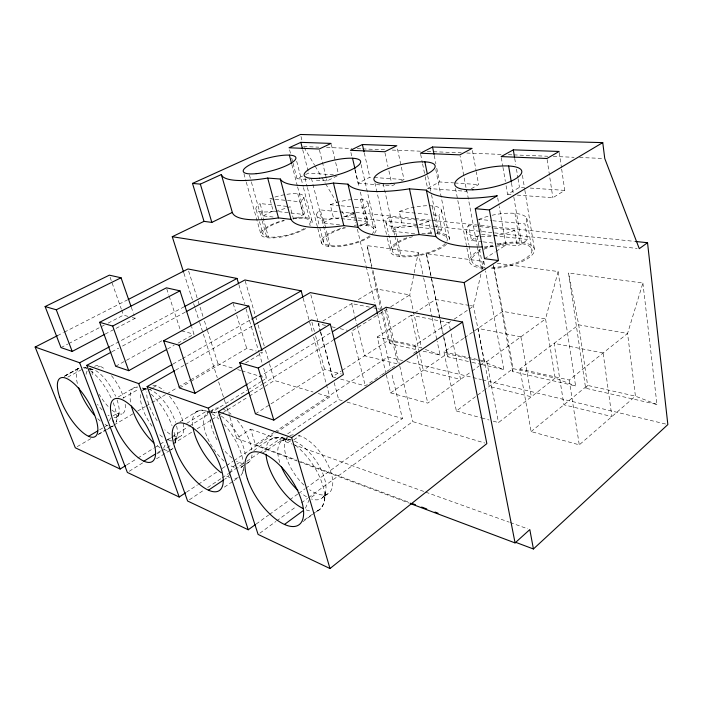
<?xml version="1.0" encoding="UTF-8"?>
<svg xmlns="http://www.w3.org/2000/svg" width="703" height="703" viewBox="0 0 703 703"><rect width="100%" height="100%" fill="white"/><g stroke="black" fill="none" stroke-linecap="round" stroke-linejoin="round"><path stroke-width="0.53" stroke-dasharray="3.52 2.64" d="M497.337 263.291L558.103 271.534L575.59 385.929L512.715 371.597L513.067 368.609L502.715 311.359L493.629 265.875M327.765 493.84L322.563 497.715L324.417 495.325L325.586 492.118C324.786 499.903 323.811 509.13 315.243 512.32M324.443 498.497L325.586 492.118M371.913 268.862L367.133 245.637L418.241 252.562L409.779 294.9L413.302 310.823M243.897 467.091L242.342 473.137L240.997 475.43M480.896 274.24L473.541 306.192L484.367 362.15L503.84 369.576L485.615 271.094M481.871 269.978L483.831 261.463L426.361 253.669L442.811 333.53M174.933 443.496L176.172 438.575L174.766 444.191M558.103 271.534L545.563 318.942L555.142 378.082L575.59 385.929M175.346 441.871L176.998 436.229L174.52 440.025L181.436 435.614M642.902 283.037L656.962 404.471L585.625 388.214L568.525 272.949L642.902 283.037L627.559 333.468L635.433 396.167L579.272 444.858L531.099 431.58L519.992 369.013L578.701 324.812L627.559 333.468L569.193 380.042L519.992 369.013M116.065 422.266L119.009 412.977L117.137 416.686L122.041 413.812M309.382 499.394L304.935 509.376A42.69 20.053 55.4 0 0 310.647 511.081M229.934 473.216L228.247 476.862L224.644 479.288M230.356 472.302L232.886 466.827L236.111 464.674M163.527 448.312L167.05 440.922M109.36 420.71L110.758 417.863M585.625 388.214L587.62 385.402L578.701 324.812L568.525 272.949M531.099 431.58L587.62 385.402L635.433 396.167L656.962 404.471M243.247 465.658L241.322 467.205L244.969 464.771M493.234 421.15L498.497 422.6L555.142 378.082L513.067 368.609L484.912 389.664M463.664 338.328L443.918 351.957L456.388 410.991L484.051 390.306M302.826 521.731L314.847 512.777M315.709 512.135L318.283 510.22M311.491 497.179L316.464 493.541M259.873 533.155L275.778 521.547M276.657 520.897L296.095 506.714M301.394 502.847L307.58 498.33M308.468 497.689L412.714 421.607L484.762 443.013M386.342 374.954L390.648 392.88L427.758 403.109L471.133 371.72M472.021 371.079L479.077 365.973M479.956 365.34L484.367 362.15L481.168 361.43M443.918 351.957L486.757 361.562L545.563 318.942L502.715 311.359L473.532 331.508M256.208 524.007L268.616 515.062M269.504 514.42L288.995 500.36M289.882 499.719L297.861 493.972M298.749 493.33L304.944 488.857M305.831 488.216L402.424 418.549L391.606 373.003M390.648 392.88L447.055 353.741L470.509 359.022M304.364 519.86L314.803 512.628M464.56 337.704L472.636 332.132M288.775 436.387L282.843 440.43L285.708 439.516L289.082 439.533C274.469 433.487 265.013 442.257 253.3 451.045M293.74 439.885L299.786 435.781M224.389 487.117L233.097 481.212M233.967 480.624L238.317 477.662M340.595 379.084L365.314 385.894L380.666 375.543M381.571 374.927L396.026 365.182M413.619 353.319L417.134 350.946M189.415 499.789L203.975 490.017M207.613 487.566L221.269 478.409M222.174 477.794L228.545 473.523M229.459 472.908L243.106 463.743M246.753 461.3L258.581 453.365M259.495 452.75L284.065 436.255M287.703 433.813L338.67 399.603L342.853 400.851M262.474 453.198L283.968 438.734L290.893 440.087M386.088 373.899L377.221 337.001L414.849 345.437L450.632 321.508M454.156 319.153L468.251 309.724M469.138 309.135L473.541 306.192L470.386 305.629M236.92 464.129L239.345 462.512M245.883 464.165L248.616 462.346M186.506 492.179L197.455 484.903M198.369 484.297L216.621 472.17M222.095 468.523L225.742 466.098M226.656 465.491L233.044 461.247M233.958 460.641L275.022 433.356M275.936 432.749L329.777 396.967L313.643 337.08M229.969 417.371L236.639 438.259L250.646 429.155L255.479 444.7L273.722 432.6M274.636 431.994L387.74 356.966L402.643 360.56M320.515 332.264L332.352 376.817L341.324 370.982M342.22 370.393L388.197 340.489L421.519 347.994L413.531 311.886M255.435 413.847L324.628 369.497L341.333 374.005M377.221 337.001L413.803 313.52M414.717 312.932L435.667 299.478L469.332 305.445M484.508 258.686L495.22 251.894M496.107 251.331L505.932 245.11L499.209 206.48M156.497 458.839L169.397 450.728M170.319 450.148L172.165 448.989M387.081 309.074L351.579 331.254L365.314 385.894M390.719 306.807L409.779 294.9L376.052 288.924L354.505 301.921M157.613 452.653L161.259 450.377M129.22 471.282L143.175 462.556M157.129 453.83L160.855 451.502M161.787 450.922L172.015 444.516M172.947 443.936L192.49 431.712M197.139 428.804L211.102 420.078M212.025 419.489L217.614 416M218.545 415.42L221.331 413.672M222.262 413.092L248.317 396.8M249.249 396.22L274.372 380.499L313.046 391.993M216.999 411.853L215.329 412.898L206.577 411.097L185.785 423.927M250.013 391.966L262.131 384.427M263.063 383.847L332.95 340.331M126.672 464.982L136.936 458.611M137.867 458.04L153.72 448.198M154.66 447.626L159.317 444.727M160.258 444.155L164.915 441.256M165.846 440.676L171.444 437.204M172.384 436.633L188.237 426.791M189.177 426.211L208.765 414.067M209.696 413.487L247.008 390.341M247.948 389.77L261.006 381.667M261.938 381.088L266.604 378.196L263.177 366.65M167.49 439.999L172.85 436.677M517.25 195.083L552.857 197.728L564.746 190.39L561.618 168.764M196.032 412.002L200.566 410.148L207.192 411.132M248.475 383.434L331.596 332.247M179.977 421.844L198.088 410.737M322.905 320.981L353.565 302.483M245.681 362.862L262.571 352.73L260.462 352.159M209.652 411.694L207.113 413.215L208.633 412.573M210.496 411.185L213.035 409.664M506.081 185.724L507.54 194.362L519.464 187.332L523.779 187.622M179.634 388.021L190.03 381.896M190.979 381.334L246.727 348.451L256.235 351.017M77.189 446.66L91.372 438.312M97.981 434.419L113.104 425.517M114.053 424.964L132.955 413.83M137.674 411.053L145.24 406.598M146.18 406.044L150.908 403.258M151.857 402.705L166.031 394.357M166.971 393.803L177.367 387.678M178.316 387.125L189.661 380.446M190.601 379.892L218.009 363.759L232.482 368.056M118.218 396.993L134.088 387.678L137.691 387.054M99.641 429.797L104.264 427.09M105.186 426.545L107.032 425.464M145.468 388.618L142.876 390.13L147.024 388.952L142.454 387.968M112.946 415.912L117.26 413.399M149.695 389.567L152.472 387.959M153.395 387.423L156.171 385.815M98.692 434.313L105.951 430.122M106.856 429.595L110.476 427.494M111.39 426.976L113.201 425.921M122.937 398.197L138.421 389.304M175.583 370.182L184.116 365.261M185.065 364.716L253.352 325.384M172.912 364.075L181.462 359.189M182.411 358.644L251.779 319.057M64.342 376.281L79.175 367.889M471.282 188.729L478.62 184.573L476.3 171.804M167.525 349.004L174.151 345.305M177.938 343.196L194.028 334.206L191.691 326.983M64.535 376.246L79.887 367.757L64.535 376.017M115.679 366.237L162.375 340.516M425.201 176.69L427.591 188.422L439.472 181.936L453.611 182.885M97.893 367.124L99.677 366.158M111.9 351.772L118.649 348.126M122.507 346.043L185.144 312.229M67.787 377.116L85.133 367.731L88.244 368.416M110.556 346.21L183.931 306.895M341.763 210.97L345.085 216.577L353.337 212.183L414.348 218.519M394.893 184.344L392.16 185.785L384.699 185.232M401.264 180.987L403.988 179.537L397.248 147.85M105.134 334.101L135.169 318.31L133.755 314.25M60.994 347.607L67.725 344.11M68.683 343.609L104.237 325.129M108.086 323.134L123.456 315.146L128.341 316.464M354.848 169.441L358.064 183.255L369.822 177.235L373.021 177.455M57.532 335.612L63.375 332.624M64.351 332.132L127.612 299.803M316.324 180.153L327.036 180.952L337.73 175.618M293.054 163.245L297.044 178.72L304.759 174.977M305.726 174.511L308.617 173.105L333.336 174.775M89.219 369.312L93.429 369.558L89.281 368.644L91.144 369.066M303.52 146.558L318.863 147.164M326.526 147.472L351.72 148.465M357.194 148.684L361.579 148.86M362.678 148.904L384.585 149.774M392.248 150.073L420.728 151.207M427.301 151.47L461.256 152.815M466.739 153.026L501.793 154.423M508.366 154.678L512.742 154.853M513.84 154.897L547.795 156.242M553.27 156.461L574.087 157.287M579.562 157.507L603.657 158.456M374.093 177.525L403.988 179.537M454.7 182.965L478.62 184.573M530.247 188.061L564.746 190.39M297.044 178.72L309.9 179.678M358.064 183.255L383.636 185.153M427.591 188.422L466.704 191.33L460.087 155.943M507.54 194.362L511.854 194.678M277.509 211.524L273.203 211.041L269.864 198.764L274.179 199.195M275.26 199.301L300.076 201.743L303.362 214.406A24.614 7.127 -14.8 0 1 293.564 219.45L290.198 206.717A24.754 6.889 -14.8 0 1 277.465 210.461M357.106 220.408L333.486 217.772L330.269 204.722L339.953 205.68M341.025 205.786L353.943 207.06M355.024 207.165L364.708 208.114L367.845 221.612A26.275 8.128 -13.8 0 1 359.901 226.199M418.32 227.245L402.309 225.461L399.278 211.524L429.261 214.477M433.54 214.898L438.892 215.434L441.792 229.872A28.287 9.315 -12.5 0 1 437.565 232.904A30.387 10.387 -12.5 0 1 448.725 241.665M481.221 232.183L478.866 219.371L491.722 220.637M492.794 220.742L524.93 223.914L527.478 239.433A30.774 10.73 -10.8 0 1 517.373 245.918L497.109 243.519M415.438 218.624L430.693 220.215M431.783 220.32L634.457 241.366M273.168 217.034L263.502 215.891L260.092 203.562L272.992 204.916M277.298 205.364L288.045 206.497M339.672 224.898L323.6 223L320.304 209.881L354.655 213.484M414.665 233.765L392.274 231.12L389.154 217.104L428.725 221.26L431.501 234.749M482.17 241.753L471.502 240.488L468.664 225.452L493.304 228.044M494.376 228.15L514.728 230.294L517.373 245.918M345.085 216.577L353.802 217.526M358.161 218L432.257 226.085M433.347 226.208L637.103 248.44M278.59 211.647L303.362 214.406M358.179 220.531L367.845 221.612M419.383 227.368L441.792 229.872M481.608 234.319L527.478 239.433M483.242 241.876L496.037 243.387M369.532 307.114L351.693 303.617L354.866 316.394M373.724 307.94L376.878 308.555M377.924 308.766L380.024 309.179M142.226 387.959L146.496 388.873M325.551 325.419L318.266 323.784L320.234 331.21M331.798 326.816L335.964 327.747M340.129 328.688L347.414 330.322M471.572 359.268L480.105 361.184M381.509 312.079L388.197 340.489L390.174 343.679L417.793 349.971M423.101 351.175L440.096 355.05L437.134 341.175M443.707 337.783L448.004 356.852L471.177 362.133M472.231 362.37L480.659 364.295M481.713 364.532L503.84 369.576M86.531 368.012L82.849 367.168A33.647 12.417 59.3 0 1 86.407 368.249M406.905 361.588L471.88 377.274M472.943 377.529L481.458 379.585M482.53 379.84L665.723 424.058M132.243 317.519L135.169 318.31M181.523 330.832L194.028 334.206M332.352 376.817L336.473 377.95M456.388 410.991L480.597 417.67M481.652 417.96L489.016 419.99M237.649 369.593L240.751 370.516M241.788 370.824L266.604 378.196M318.274 393.548L329.777 396.967M347.036 402.09L402.424 418.549M250.646 429.155L291.85 443.98M292.879 444.349L424.735 491.784M425.763 492.153L509.2 522.171M510.229 522.54L527.742 528.841M255.479 444.7L296.508 460.096M300.612 461.634L410.35 502.803M236.639 438.259L297.255 461.045M298.283 461.432L409.243 503.137M425.429 349.479L440.096 355.05M304.083 147.489L314.61 165.231M315.164 166.163L321.262 176.427M321.816 177.367L325.137 182.965M325.691 183.896L336.772 202.569M110.072 277.219L121.285 308.995M121.654 310.014L123.456 315.146M131.285 307.158L133.403 313.239M166.76 288.871L168.817 295.119M169.159 296.165L180.144 329.505M183.931 273.256L193.272 302.501M193.606 303.547L194.942 307.721M195.276 308.766L199.274 321.297M199.608 322.343L217.289 377.687M218.624 381.87L226.63 406.932M226.964 407.977L229.635 416.325M188.624 271.05L197.868 300.216M198.193 301.262L203.149 316.886M204.468 321.051L207.113 329.382M207.438 330.428L218.009 363.759M233.211 303.617L235.408 310.911M236.674 315.085L246.727 348.451M238.897 284.75L244.503 303.652M246.059 308.898L258.818 351.948M259.135 352.994L262.869 365.595M245.206 281.015L257.79 323.951M258.098 325.006L264.24 345.946M265.47 350.138L269.152 362.704M269.46 363.75L274.372 380.499M243.941 173.782L246.006 181.146M246.305 182.191L261.05 234.793M261.402 211.814L268.361 236.911M249.407 174.889L251.156 181.172M251.446 182.218L261.92 219.89M262.219 220.935L266.868 237.684M256.2 209.74L262.834 233.853M311.912 322.088L314.452 331.57M315.585 335.779L324.628 369.497M303.169 298.204L312.51 332.879M310.823 294.724L318.134 322.264M318.415 323.327L320.383 330.744M320.665 331.798L333.046 378.416M334.171 382.652L338.67 399.603M303.819 197.341L310.128 221.208M297.764 193.756L304.153 218.387M289.583 149.827L290.655 153.957M291.719 158.087L292.782 162.208M291.85 164.66L297.334 185.856M297.615 186.919L305.568 217.658M296.701 161.268L303.186 186.559M303.459 187.613L311.833 220.285M304.997 178.105L307.132 186.506M307.404 187.56L317.571 227.491M317.844 228.537L321.587 243.247M300.989 136.496L302.255 141.523M311.455 178.377L328.609 246.445M302.721 149.774L308.081 170.987M323.415 218.888L330.129 245.602M316.543 214.652L319.443 226.313M319.707 227.377L323.406 242.227M355.129 317.466L356.72 323.855M356.983 324.918L364.646 355.806L397.836 363.961L385.27 310.208M319.452 150.082L326.254 177.754M326.508 178.817L327.036 180.952M331.341 144.475L338.196 173.026M353.337 212.183L354.092 215.373M354.347 216.436L355.859 222.825M357.379 229.213L365.982 265.409M366.237 266.472L374.831 302.668M377.616 314.382L390.596 368.767M367.133 245.637L371.887 265.883M372.889 270.145L382.16 309.575M382.406 310.638L390.174 343.679M381.254 311.025L372.133 269.917M350.894 152.446L352.133 157.753M386.307 308.318L399.515 364.962M399.761 366.035L412.714 421.607M360.454 199.415L366.571 225.61M355.226 169.871L359.4 187.842M360.384 192.068L368.003 224.828M385.947 222.315L392.705 251.806M361.078 164.546L376.149 230.224M367.994 203.343L373.768 228.721M364.312 152.964L369.822 177.235M414.849 345.437L416.765 353.978M417.002 355.05L427.758 403.109M374.91 182.868L387.168 237.271M387.415 238.343L390.06 250.075M419.304 352.256L411.07 315.269L448.866 322.686L450.632 331.245M419.533 353.319L423.303 370.226L460.553 379.383L450.851 332.317M394.603 226.999L396.94 237.579M397.177 238.642L400.921 255.576M383.205 183.606L394.62 235.048M394.858 236.12L399.374 256.481M384.963 152.806L387.977 166.637M388.908 170.891L391.694 183.659M418.241 252.562L423.478 277.123M423.698 278.186L431.897 316.614M432.125 317.686L436.906 340.103M426.361 253.669L439.885 318.16M440.113 319.232L443.496 335.357M443.716 336.429L448.004 356.852M432.143 205.891L437.82 233.862M420.649 154.291L422.389 162.824M422.6 163.896L424.99 175.627M427.67 175.645L431.326 193.703M431.537 194.766L439.27 233.009M466.212 231.173L468.927 244.829M469.138 245.883L471.854 259.539M434.243 155.468L435.913 163.94M436.756 168.175L439.472 181.936M435.79 169.608L449.542 238.976M455.509 188.404L466.739 247.069M466.95 248.141L469.393 260.936M486.757 361.562L498.497 422.6M441.537 210.215L447.196 240.259M477.161 236.41L479.332 248.054M479.525 249.117L482.873 267.114M466.669 189.687L477.1 245.549M477.302 246.621L481.318 268.107M483.831 261.463L485.413 270.022M493.383 264.864L512.715 371.597M472.442 150.521L476.107 170.741M497.715 197.894L499.025 205.408M501.318 157.665L502.786 166.295M502.97 167.376L505.343 181.409M511.512 183.211L513.665 196.128M513.849 197.209L521.406 242.438M514.921 213.361L519.948 243.37M526.67 218.176L532.004 250.496M514.719 158.412L515.774 164.845M516.477 169.124L517.883 177.692M518.058 178.764L519.464 187.332M522.443 175.293L524.693 189.195M524.86 190.267L534.385 249.09M569.193 380.042L579.272 444.858M547.119 159.546L552.857 197.728M559.272 152.542L561.46 167.683M293.177 218.194A26.468 7.961 -14.8 0 1 309.847 225.575M305.7 228.589A26.468 7.961 -14.8 0 1 263.625 236.885A26.468 7.961 -14.8 0 1 284.091 220.118M263.502 215.891A24.614 7.127 -14.8 0 1 273.203 211.041M274.961 197.042A24.754 6.889 -14.8 0 1 299.601 194.002A24.754 6.889 -14.8 0 1 300.076 201.743M273.783 211.155A24.754 6.889 -14.8 0 1 260.092 203.562M269.864 198.764A24.754 6.889 -14.8 0 1 271.516 198.167M292.685 218.879A24.482 7.364 -14.8 0 1 308.081 225.725M304.241 228.51A24.482 7.364 -14.8 0 1 265.339 236.173A24.482 7.364 -14.8 0 1 284.267 220.663M354.294 225.338A28.252 9.069 -13.8 0 1 374.295 233.475M370.235 236.753A28.252 9.069 -13.8 0 1 324.874 245.558A28.252 9.069 -13.8 0 1 344.54 227.385M323.6 223A26.275 8.128 -13.8 0 1 333.486 217.772M354.268 199.362A26.433 7.856 -13.8 0 1 364.708 208.114M352.862 214.169A26.433 7.856 -13.8 0 1 343.143 217.051M339.136 217.886A26.433 7.856 -13.8 0 1 320.304 209.881M330.269 204.722A26.433 7.856 -13.8 0 1 350.735 199.67M359.066 225.514A26.125 8.392 -13.8 0 1 372.344 233.633M369.708 235.892A26.125 8.392 -13.8 0 1 326.658 244.793A26.125 8.392 -13.8 0 1 346.641 227.508M446.484 244.31A30.387 10.387 -12.5 0 1 398.425 256.331A30.387 10.387 -12.5 0 1 407.45 237.544M421.888 233.818A30.387 10.387 -12.5 0 1 432.117 232.763M392.274 231.12A28.287 9.315 -12.5 0 1 402.309 225.461M399.278 211.524A28.463 9.007 -12.6 0 1 432.433 205.917A28.463 9.007 -12.6 0 1 438.892 215.434M428.725 221.26A28.463 9.007 -12.6 0 1 394.901 227.034A28.463 9.007 -12.6 0 1 389.154 217.104M436.282 233.721A28.111 9.605 -12.5 0 1 446.923 241.103M445.28 243.502A28.111 9.605 -12.5 0 1 398.706 255.171A28.111 9.605 -12.5 0 1 413.918 236.313M427.512 233.853A28.111 9.605 -12.5 0 1 432.969 233.598M497.293 244.099A33.05 11.951 -10.7 0 1 534.236 251.551A33.05 11.951 -10.7 0 1 489.631 268.59M483.242 268.335A33.05 11.951 -10.7 0 1 480.685 249.627M484.393 247.992A33.05 11.951 -10.7 0 1 492.785 245.198M471.502 240.488A30.774 10.73 -10.8 0 1 478.822 235.593M492.047 215.267A30.976 10.387 -11 0 1 524.93 223.914M514.728 230.294A30.976 10.387 -11 0 1 477.53 236.454A30.976 10.387 -11 0 1 468.664 225.452M478.866 219.371A30.976 10.387 -11 0 1 488.357 216.173M497.619 244.899A30.563 11.055 -10.7 0 1 531.784 251.788A30.563 11.055 -10.7 0 1 490.553 267.553M484.657 267.325A30.563 11.055 -10.7 0 1 480.65 250.83M483.901 249.249A30.563 11.055 -10.7 0 1 493.436 245.918M505.932 245.11A82.91 27.285 -10.7 0 1 484.376 246.911M113.315 425.869A33.647 12.417 59.3 0 1 111.513 426.361M108.253 425.913A33.647 12.417 59.3 0 1 104.457 424.12M100.309 421.071A33.647 12.417 59.3 0 1 97.445 418.408M77.392 383.513A33.647 12.417 59.3 0 1 79.87 367.528M90.529 370.753A33.647 12.417 59.3 0 1 111.329 398.32M113.201 402.714A33.647 12.417 59.3 0 1 116.197 421.985M117.032 399.858A27.549 10.317 59.4 0 1 114.079 417.617M109.097 415.833A27.549 10.317 59.4 0 1 107.972 415.113M102.111 409.954A27.549 10.317 59.4 0 1 97.445 404.278M86.074 374.365A27.549 10.317 59.4 0 1 87.286 370.815M89.799 369.154A27.549 10.317 59.4 0 1 115.652 396.316M125.178 404.33A27.443 10.431 59.4 0 1 111.698 409.867M108.139 406.492A27.443 10.431 59.4 0 1 99.246 394.313M92.216 374.708A27.443 10.431 59.4 0 1 92.691 369.005M94.597 366.36A27.443 10.431 59.4 0 1 105.327 369.514M111.478 375.683A27.443 10.431 59.4 0 1 123.79 398.021M173.052 448.075A36.125 14.42 58.5 0 1 170.504 449.955M167.129 450.333A36.125 14.42 58.5 0 1 164.493 449.762M160.126 447.706A36.125 14.42 58.5 0 1 157.015 445.588M130.538 402.037A36.125 14.42 58.5 0 1 137.173 386.966M142.63 388.328A36.125 14.42 58.5 0 1 145.732 390.033M151.224 394.26A36.125 14.42 58.5 0 1 172.042 425.675M174.089 432.38A36.125 14.42 58.5 0 1 174.924 443.373M171.822 440.878A29.57 11.977 58.5 0 1 168.658 440.421M162.481 437.055A29.57 11.977 58.5 0 1 158.518 433.646M152.068 426.167A29.57 11.977 58.5 0 1 140.67 394.33M142.34 390.648A29.57 11.977 58.5 0 1 146.4 388.926M148.535 389.207A29.57 11.977 58.5 0 1 175.583 422.371M176.602 425.983A29.57 11.977 58.5 0 1 173.615 440.5M169.493 396.281A29.438 12.1 58.5 0 1 183.668 425.93A29.438 12.1 58.5 0 1 173.746 436.124M170.012 434.12A29.438 12.1 58.5 0 1 164.757 429.823M157.112 420.702A29.438 12.1 58.5 0 1 146.874 391.835M152.859 385.2A29.438 12.1 58.5 0 1 164.001 390.692M238.299 477.565A39.078 16.916 57.2 0 1 233.018 478.225M229.899 477.486A39.078 16.916 57.2 0 1 224.802 475.114M192.771 425.728A39.078 16.916 57.2 0 1 208.29 411.791M211.902 413.716A39.078 16.916 57.2 0 1 218.826 418.997M223.879 424.067A39.078 16.916 57.2 0 1 243.423 464.05M243.282 469.701A39.078 16.916 57.2 0 1 241.182 475.193M243.546 465.281A31.969 14.042 57.2 0 1 238.018 467.961M234.248 467.328A31.969 14.042 57.2 0 1 228.58 464.516M224.108 461.089A31.969 14.042 57.2 0 1 205.557 432.881A31.969 14.042 57.2 0 1 208.167 412.643M211.418 412.09A31.969 14.042 57.2 0 1 216.744 413.469M221.234 416.044A31.969 14.042 57.2 0 1 245.215 454.34M251.999 454.894A31.82 14.174 57.2 0 1 245.628 463.523M243.291 463.558A31.82 14.174 57.2 0 1 236.489 461.124M232.043 458.084A31.82 14.174 57.2 0 1 223.264 449.147M216.981 439.797A31.82 14.174 57.2 0 1 210.179 419.111M211.199 412.31A31.82 14.174 57.2 0 1 220.663 408.32M223.449 409.287A31.82 14.174 57.2 0 1 231.059 414.208M237.227 420.341A31.82 14.174 57.2 0 1 251.815 449.946M295.357 445.28A42.69 20.053 55.4 0 1 322.475 484.464A42.69 20.053 55.4 0 1 315.673 511.072M265.91 451.458A42.69 20.053 55.4 0 1 291.701 442.67M294.557 441.141A34.913 16.635 55.3 0 1 324.478 478.321A34.913 16.635 55.3 0 1 311.447 498.989M306.482 496.757A34.913 16.635 55.3 0 1 301.332 493.286M279.759 462.433A34.913 16.635 55.3 0 1 291.244 439.964M298.151 435.28A34.737 16.775 55.3 0 1 332.053 476.379A34.737 16.775 55.3 0 1 309.68 489.771M303.968 485.07A34.737 16.775 55.3 0 1 287.061 438.039M289.891 435.711A34.737 16.775 55.3 0 1 293.643 434.77M520.888 336.825L478.022 328.415L489.235 386.43L531.354 396.782L520.888 336.825M603.121 352.968L554.087 343.345L563.903 404.779L611.891 416.571L603.121 352.968"/><path stroke-width="1.05" d="M515.993 542.435L533.428 548.981L667.85 424.577L647.533 242.72L635.547 241.472M410.271 503.524L515.071 542.909L529.807 529.579L533.428 548.981M249.082 392.546L218.334 411.703L258.106 534.438L329.988 568.525L486.854 443.628L462.556 322.036L386.061 307.255L333.881 339.742M284.504 524.429L303.23 510.633M174.634 370.727L147.129 386.571L187.596 501.011L248.238 529.763L255.321 524.649M647.533 242.72L639.282 248.677L604.756 158.5L602.752 142.621L300.48 134.475L192.499 183.421L204.011 221.357L211.84 222.403L232.324 212.429A66.161 18.225 -14.5 0 0 278.485 217.895L291.024 219.38A70.678 20.747 -13.5 0 0 343.802 225.637L358.205 227.341A76.135 23.735 -12.3 0 0 419.129 234.565L435.842 236.542A82.91 27.285 -10.7 0 0 482.328 246.964M218.334 411.703L291.631 437.565L462.556 322.036M208.422 490.211L223.739 479.894M110.933 352.291L86.847 365.296L127.357 472.451L179.203 497.03L185.592 492.785M273.81 420.104L343.416 374.567L330.305 324.18L311.35 319.979L239.758 362.73L255.435 413.847L273.81 420.104L258.256 368.064L239.758 362.73M183.597 272.219L172.261 236.709L464.147 282.597L498.445 260.541L489.411 209.933L602.752 142.621M143.922 461.212L155.785 453.795M57.532 335.612L35.15 347.054L75.3 447.776L120.143 469.033L125.74 465.562M147.129 386.571L208.316 408.162L247.544 384.005M332.537 331.667L375.499 305.207L377.511 313.687M258.256 368.064L330.305 324.18M261.964 350.656L248.827 306.113L232.895 302.571L163.632 340.762L179.634 388.021L195.003 393.258L240.988 365.674M498.445 260.541L484.508 258.686L475.272 208.677L497.337 195.75A84.606 24.447 -11.2 0 1 426.37 190.126L409.471 188.843A77.567 21.204 -12.6 0 1 347.967 184.168L333.45 183.061A71.917 18.489 -13.6 0 1 280.312 179.028L267.702 178.07A67.251 16.213 -14.5 0 1 221.34 174.546L200.346 184.124L192.499 183.421M88.543 436.308L97.787 430.886M254.301 324.839L310.26 292.606L375.499 305.207M86.847 365.296L138.702 383.601L171.963 364.611M251.779 319.057L301.192 290.849L302.888 297.158M163.632 340.762L179.037 345.208L248.827 306.113M191.357 325.946L179.986 290.84L166.418 287.826L99.65 322.299L115.679 366.237L128.719 370.674L166.576 349.532M513.322 149.844L501.134 156.584L546.96 158.491L559.113 151.461L513.322 149.844L514.543 157.34M186.11 311.71L244.899 279.97L301.192 290.849M35.15 347.054L79.659 362.757L109.589 346.728M184.898 306.385L237.034 278.45L238.589 283.704M130.934 306.148L121.057 277.764L109.352 275.172L45.115 306.561L60.994 347.607L72.198 351.421L104.167 334.61M99.65 322.299L112.673 326.06L179.986 290.84M432.565 146.997L420.429 153.228L459.885 154.871L472.065 148.395L432.565 146.997L434.032 154.405M128.587 299.302L187.956 268.968L237.034 278.45M45.115 306.561L56.275 309.777L121.057 277.764M362.397 144.519L350.402 150.319L384.726 151.743L396.8 145.732L362.397 144.519L364.066 151.91M172.261 236.709L204.011 221.357M300.849 142.349L289.056 147.771L319.188 149.018L331.087 143.421L300.849 142.349L302.457 148.711M475.272 208.677L489.411 209.933M412.406 503.576L415.482 504.728M421.633 507.039L426.765 508.963M434.972 512.039L438.048 513.19M56.275 309.777L72.198 351.421M79.659 362.757L120.143 469.033M112.673 326.06L128.719 370.674M138.702 383.601L179.203 497.03M179.037 345.208L195.003 393.258M208.316 408.162L248.238 529.763M200.346 184.124L211.84 222.403M291.631 437.565L329.988 568.525M221.34 174.546L232.324 212.429M267.702 178.07L278.485 217.895M280.312 179.028L291.024 219.38M289.381 155.126L291.578 163.606M333.45 183.061L343.802 225.637M347.967 184.168L358.205 227.341M352.519 158.245L354.98 168.817M409.471 188.843L419.129 234.565M426.37 190.126L435.842 236.542M424.876 161.831L427.239 173.518M464.147 282.597L515.071 542.909M508.629 165.978L511.327 182.13M94.562 415.315A33.647 12.417 59.3 0 1 78.534 387.432M153.825 442.925A36.125 14.42 58.5 0 1 131.399 406.053M221.234 472.732A39.078 16.916 57.2 0 1 193.079 427.819M302.923 508.445A42.69 20.053 55.4 0 1 266.015 454.314M297.905 490.36A34.913 16.635 55.3 0 1 281.349 466.669M256.27 173.676A27.197 6.626 -14.7 0 0 295.928 158.061A27.197 6.626 -14.7 0 0 256.498 161.778A27.197 6.626 -14.7 0 0 256.27 173.676M319.557 178.219A29.078 7.575 -13.9 0 0 360.621 161.435A29.078 7.575 -13.9 0 0 316.948 165.354A29.078 7.575 -13.9 0 0 319.557 178.219M390.446 183.606A31.354 8.708 -12.8 0 0 435.122 165.934A31.354 8.708 -12.8 0 0 387.994 168.702A31.354 8.708 -12.8 0 0 390.446 183.606M472.891 189.801A34.183 10.07 -11.4 0 0 521.784 171.216A34.183 10.07 -11.4 0 0 470.105 172.578A34.183 10.07 -11.4 0 0 472.891 189.801M59.676 397.204A34.06 11.986 59.2 0 0 94.694 436.844A34.06 11.986 59.2 0 0 78.42 388.135A34.06 11.986 59.2 0 0 59.676 397.204M113.104 421.053A36.6 13.946 58.4 0 0 152.129 461.643A36.6 13.946 58.4 0 0 133.79 408.592A36.6 13.946 58.4 0 0 113.104 421.053M174.406 446.37A39.632 16.397 57.2 0 0 218.308 491.133A39.632 16.397 57.2 0 0 200.46 434.48A39.632 16.397 57.2 0 0 174.406 446.37M247.386 478.761A43.358 19.482 55.5 0 0 297.914 525.449A43.358 19.482 55.5 0 0 277.606 463.242A43.358 19.482 55.5 0 0 247.386 478.761"/></g></svg>
